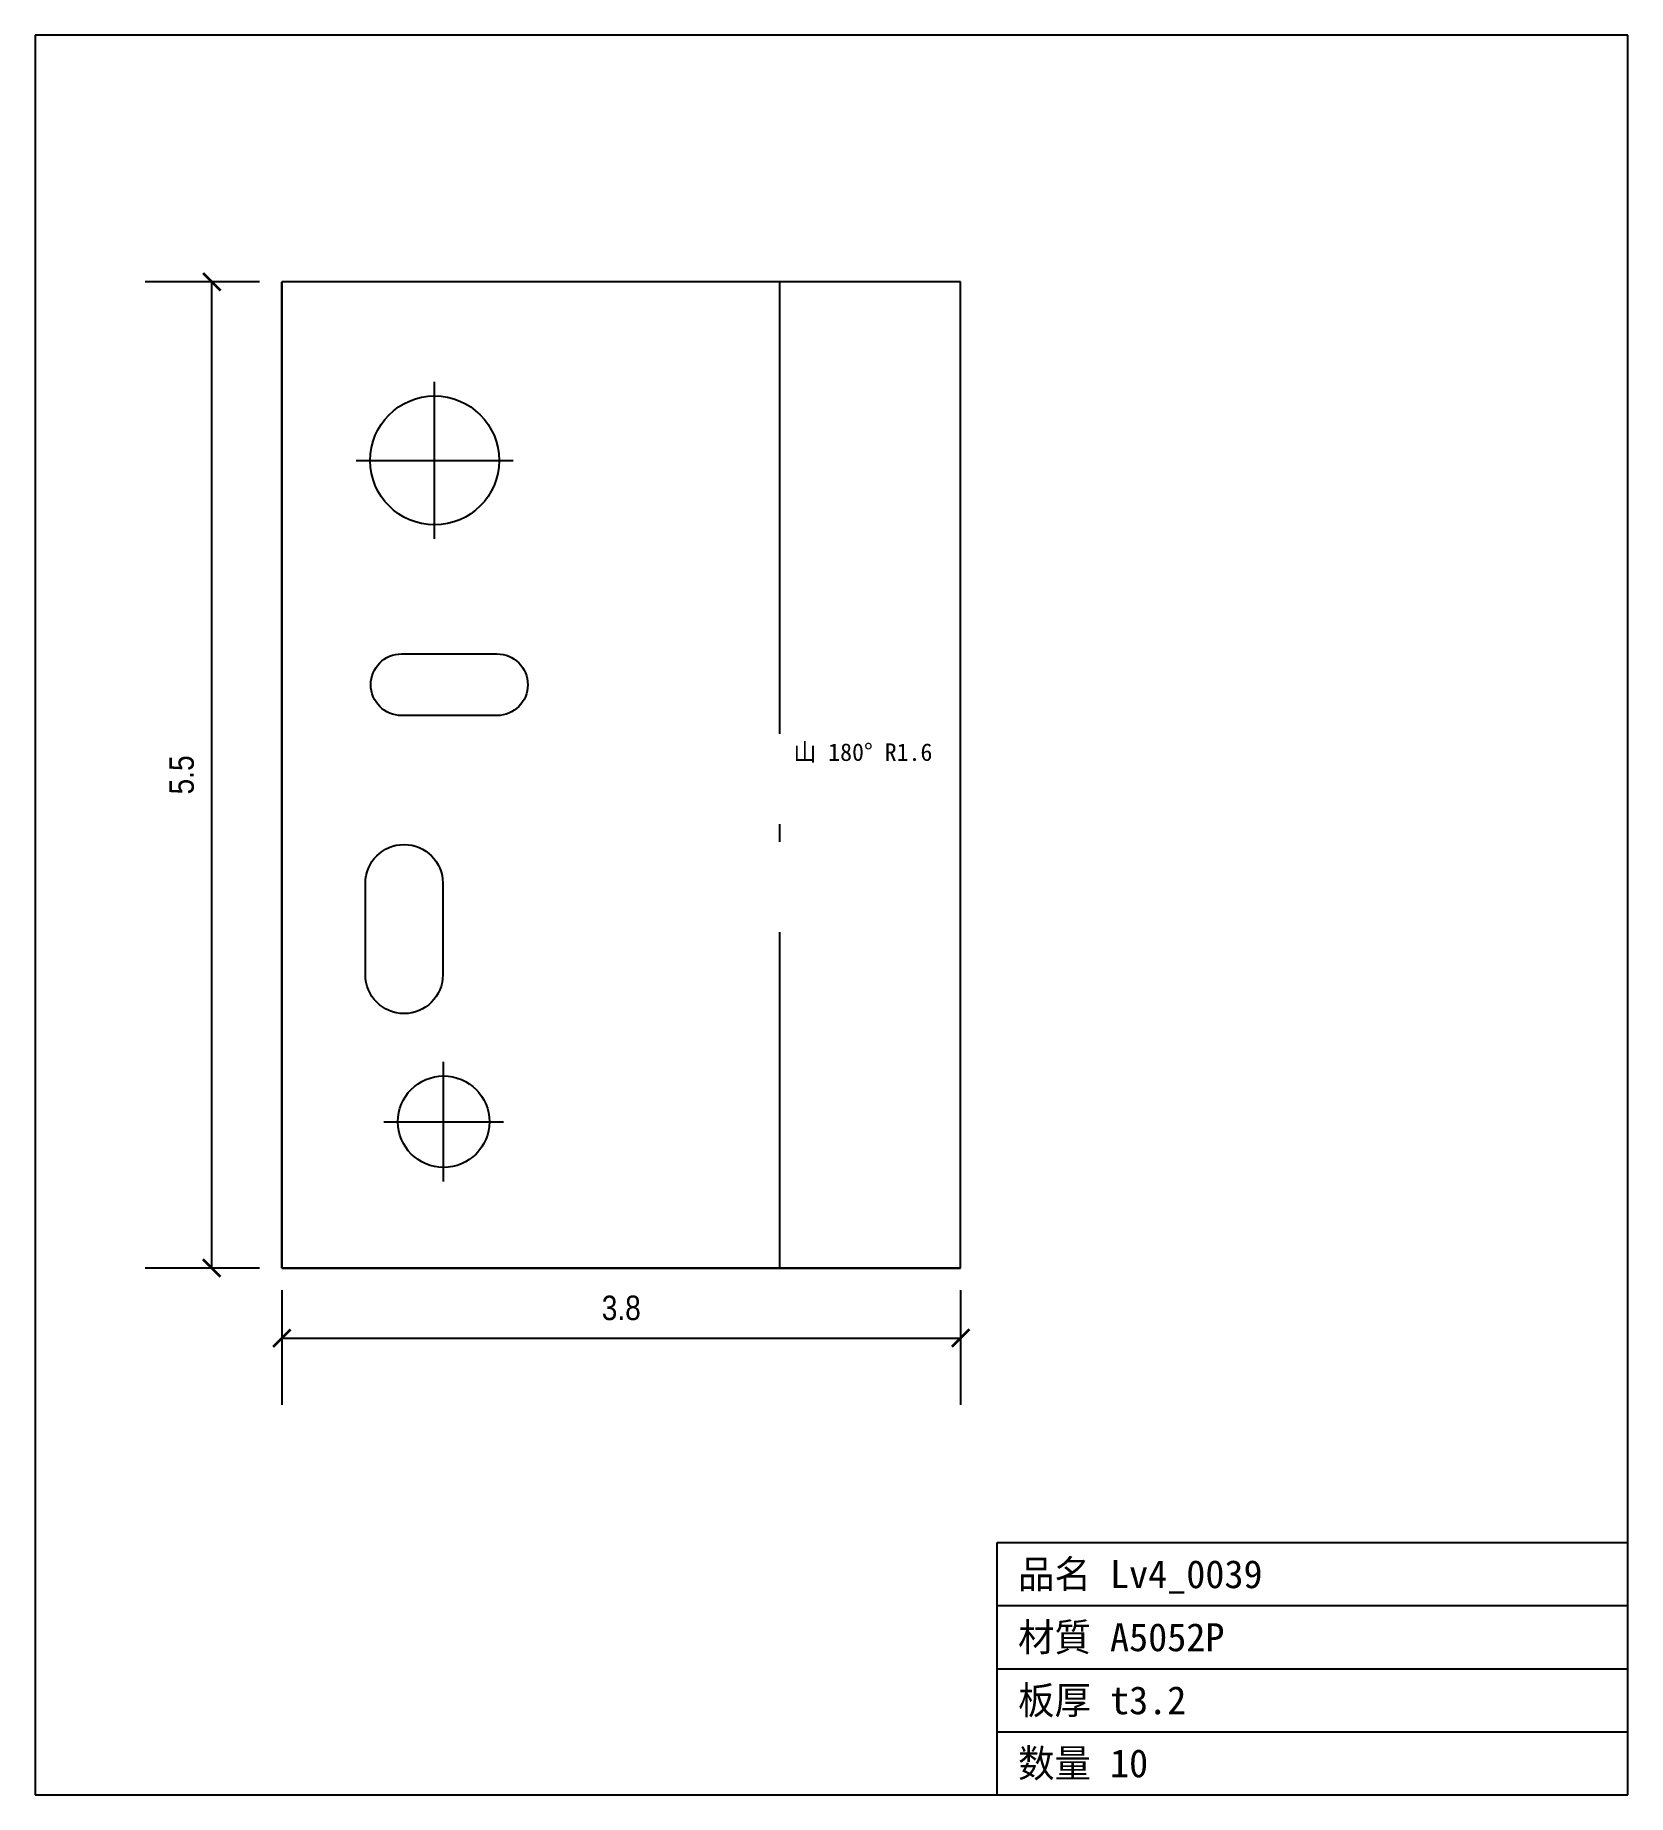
# Model space of a CAD drawing. Header units: inches. Extents: x -1.39 to 7.56, y -2.96 to 6.93.
import ezdxf

# ---------------------------------------------------------------- set-up
doc = ezdxf.new("R2010")
doc.units = ezdxf.units.IN
doc.linetypes.add('CENTER', pattern=[5.08, 3.175, -0.635, 0.635, -0.635])
doc.linetypes.add('DASHDOT', pattern=[3.556, 2.54, -0.508, 0, -0.508])
doc.styles.add('OpenSansCondensed-Light', font='OpenSansCondensed-Light.ttf')
doc.dimstyles.new('EZDXF', dxfattribs={"dimtxt": 0.25, "dimasz": 0.175, "dimexe": 0.375, "dimexo": 0.125, "dimgap": 0.1, "dimtad": 1, "dimlfac": 100, "dimzin": 12, "dimdsep": 46, "dimtxsty": 'OpenSansCondensed-Light', "dimblk": 'ARCHTICK', "dimcen": 2.5, "dimazin": 3, "dimtfac": 0.5, "dimtmove": 2, "dimatfit": 3})

# ---------------------------------------------------------------- blocks, each defined once
blk = doc.blocks.new('_ARCHTICK')
at = {"color": 0, "linetype": 'BYBLOCK', "const_width": 0.15}
blk.add_lwpolyline([(-0.5, -0.5), (0.5, 0.5)], dxfattribs=at)

msp = doc.modelspace()

# ---------------------------------------------------------------- linework, layer by layer
at = {"color": 7, "linetype": 'CONTINUOUS'}
for p, q in [((7.5608, 6.9283), (-1.3857, 6.9283)), ((-1.3857, 6.9283), (-1.3857, -2.9605)), ((7.5608, -2.9605), (7.5608, 6.9283)), ((1.0389, 5.5426), (0, 5.5427)), ((0, 5.5426), (0, 0)), ((0, 0), (0, 5.5426)), ((1.1393, 5.5426), (1.0389, 5.5426)), ((1.2615, 5.5426), (1.1393, 5.5426)), ((3.813, 5.5426), (1.2616, 5.5425)), ((3.813, 0), (3.813, 5.5426)), ((0, 0), (3.8129, -0.0001)), ((3.813, 0), (0, 0)), ((4.0175, -2.9605), (4.0175, -1.5431)), ((4.0175, -1.5431), (7.5608, -1.5431)), ((4.0175, -1.8975), (7.5608, -1.8975)), ((4.0175, -2.2518), (7.5608, -2.2518)), ((4.0175, -2.6061), (7.5608, -2.6061)), ((-1.3857, -2.9605), (7.5608, -2.9605))]:
    msp.add_line(p, q, dxfattribs=at)
at = {"color": 4, "linetype": 'DASHDOT'}
msp.add_line((2.7955, 5.5426), (2.7955, 0), dxfattribs=at)
at = {"color": 1, "linetype": 'CENTER'}
for p, q in [((0.8581, 4.0976), (0.8581, 4.9795)), ((0.4172, 4.5386), (1.2991, 4.5386)), ((0.9088, 0.4865), (0.9088, 1.1582)), ((0.5729, 0.8223), (1.2446, 0.8223))]:
    msp.add_line(p, q, dxfattribs=at)
at = {"color": 7, "linetype": 'CONTINUOUS'}
for points in [[(0.6724, 3.4512), (1.2082, 3.4512, -1), (1.2082, 3.1048), (0.6724, 3.1048, -1)], [(0.4691, 1.6477), (0.4691, 2.1623, -1), (0.9042, 2.1623), (0.9042, 1.6477, -1)]]:
    msp.add_lwpolyline(points, format="xyb", close=True, dxfattribs=at)
for centre, radius in [((0.8581, 4.5386), 0.3622), ((0.8581, 4.5386), 0.3622), ((0.9088, 0.8223), 0.2571)]:
    msp.add_circle(centre, radius, dxfattribs=at)

# ---------------------------------------------------------------- texts
at = {"color": 2}
for s, height, p in [('山 180° R1.6', 0.098425, (2.8742, 2.85)), ('品名 Lv4_0039', 0.15748, (4.1356, -1.799)), ('材質 A5052P', 0.15748, (4.1356, -2.1534)), ('板厚 t3.2', 0.15748, (4.1356, -2.5077)), ('数量 10', 0.15748, (4.1356, -2.862))]:
    msp.add_text(s, height=height, dxfattribs=at).set_placement(p)

# ---------------------------------------------------------------- dimensions: what is measured, and where the dimension line sits
msp.add_linear_dim(base=(-0.3937, 0), p1=(0, 0), p2=(0, 5.5426), angle=90, dimstyle='EZDXF', override={"dimtxt": 0.137795, "dimasz": 0.098425, "dimdec": 1, "dimlfac": 1}, dxfattribs=at).render()
msp.add_linear_dim(base=(0, -0.3937), p1=(0, 0), p2=(3.813, 0), dimstyle='EZDXF', override={"dimtxt": 0.137795, "dimasz": 0.098425, "dimdec": 1, "dimlfac": 1}, dxfattribs=at).render()

doc.saveas('drawing.dxf')
